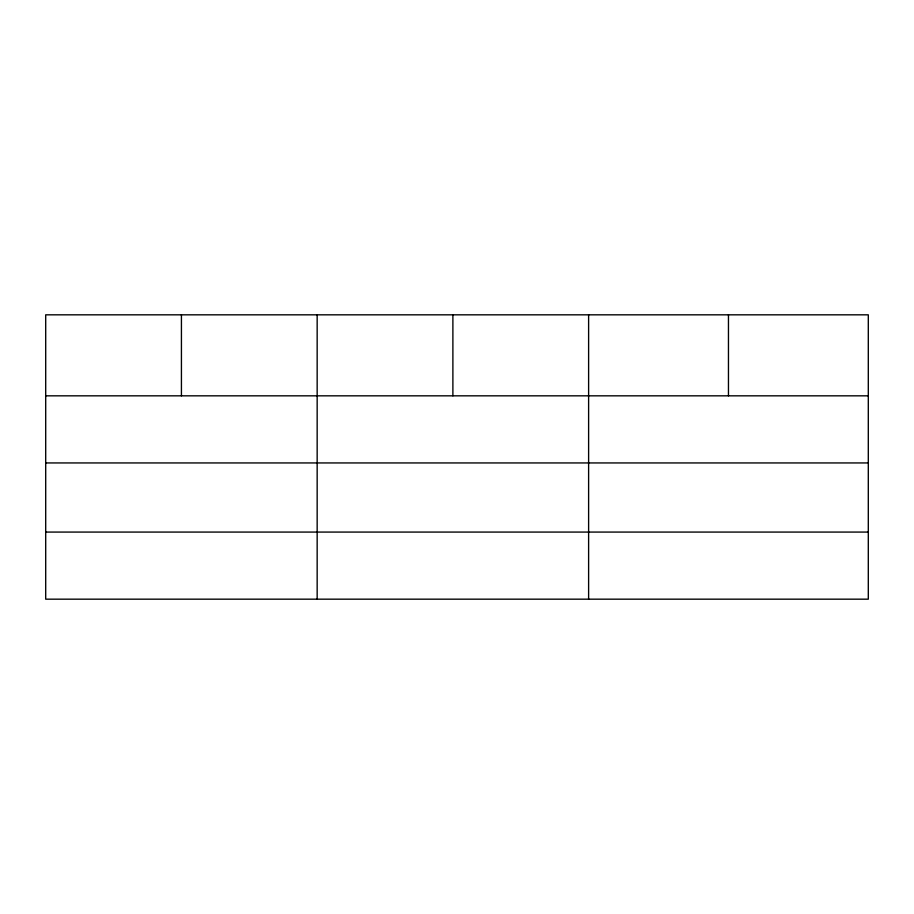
<?xml version="1.0" encoding="UTF-8"?>
<svg xmlns="http://www.w3.org/2000/svg" width="914" height="914" viewBox="0 0 914 914"><rect width="100%" height="100%" fill="white"/><g stroke="black" fill="none" stroke-linecap="round" stroke-linejoin="round"><path stroke-width="1.37" d="M868.3 462.941L868.3 314.827L45.7 314.827L45.7 599.173L868.3 599.173L868.3 462.941L45.7 462.941M45.7 395.831L868.3 395.831M45.7 532.074L868.3 532.074M728.458 314.827L728.458 395.831M588.616 314.827L588.616 599.173M452.887 314.827L452.887 395.831M317.158 314.827L317.158 599.173M181.429 314.827L181.429 395.831"/></g></svg>
